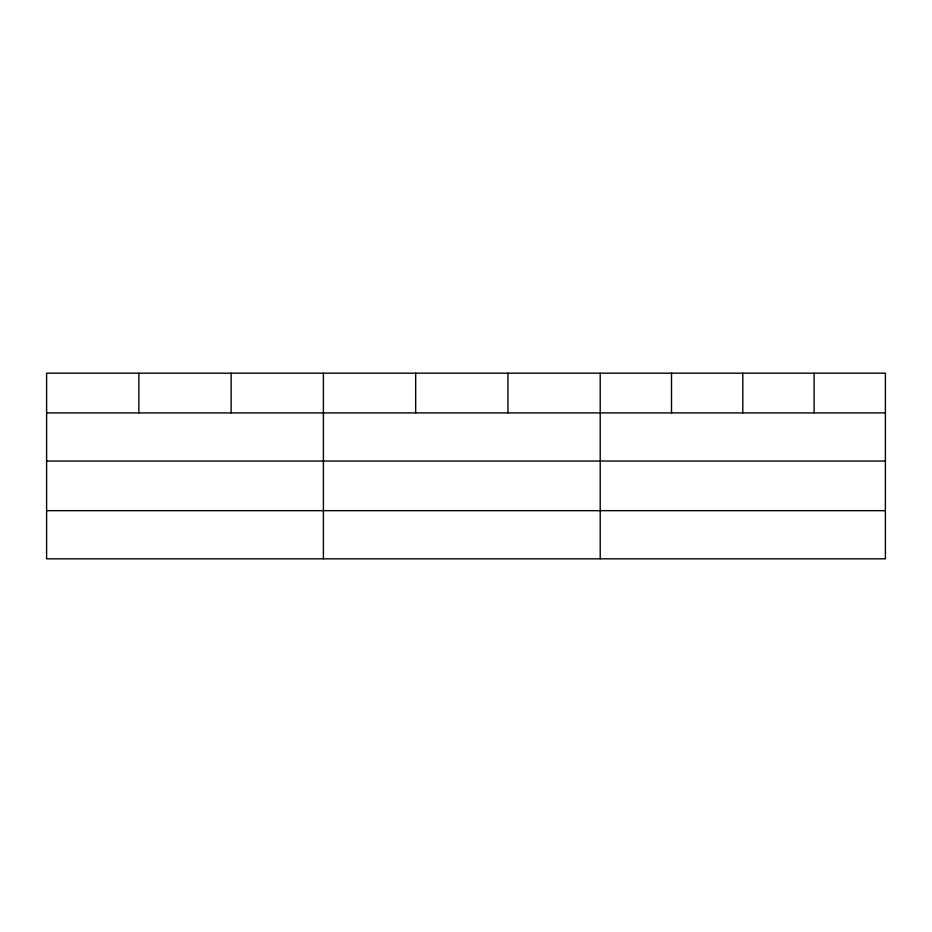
<?xml version="1.0" encoding="UTF-8"?>
<svg xmlns="http://www.w3.org/2000/svg" width="932" height="932" viewBox="0 0 932 932"><rect width="100%" height="100%" fill="white"/><g stroke="black" fill="none" stroke-linecap="round" stroke-linejoin="round"><path stroke-width="1.4" d="M885.4 461.049L885.4 373.184L46.6 373.184L46.6 558.816L885.4 558.816L885.4 461.049L46.6 461.049M46.6 412.899L885.4 412.899M46.6 510.666L885.4 510.666M814.102 373.184L814.102 412.899M742.804 373.184L742.804 412.899M671.506 373.184L671.506 412.899M600.208 373.184L600.208 558.816M507.94 373.184L507.94 412.899M415.672 373.184L415.672 412.899M323.404 373.184L323.404 558.816M231.136 373.184L231.136 412.899M138.868 373.184L138.868 412.899"/></g></svg>
